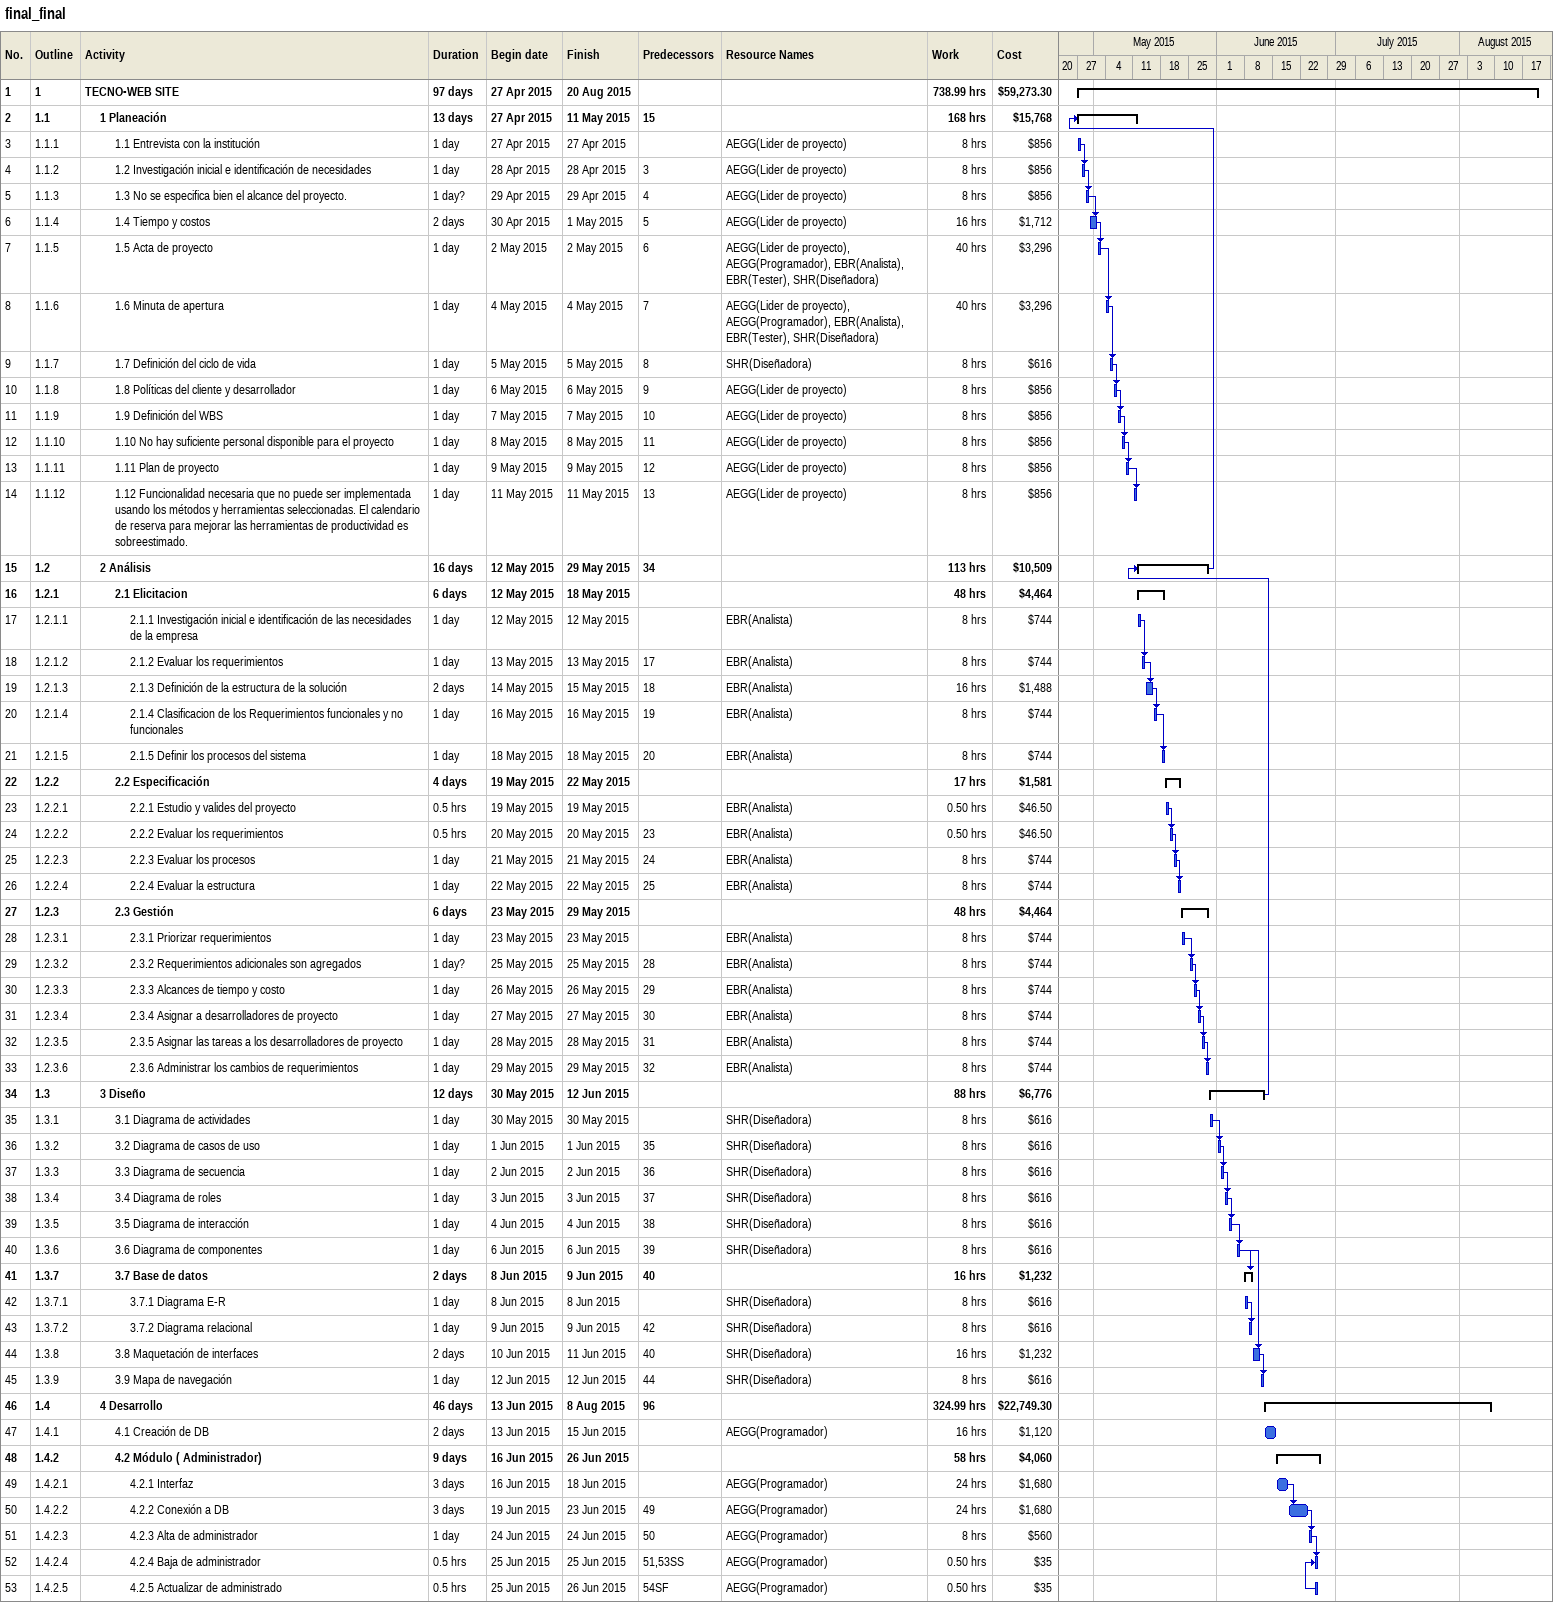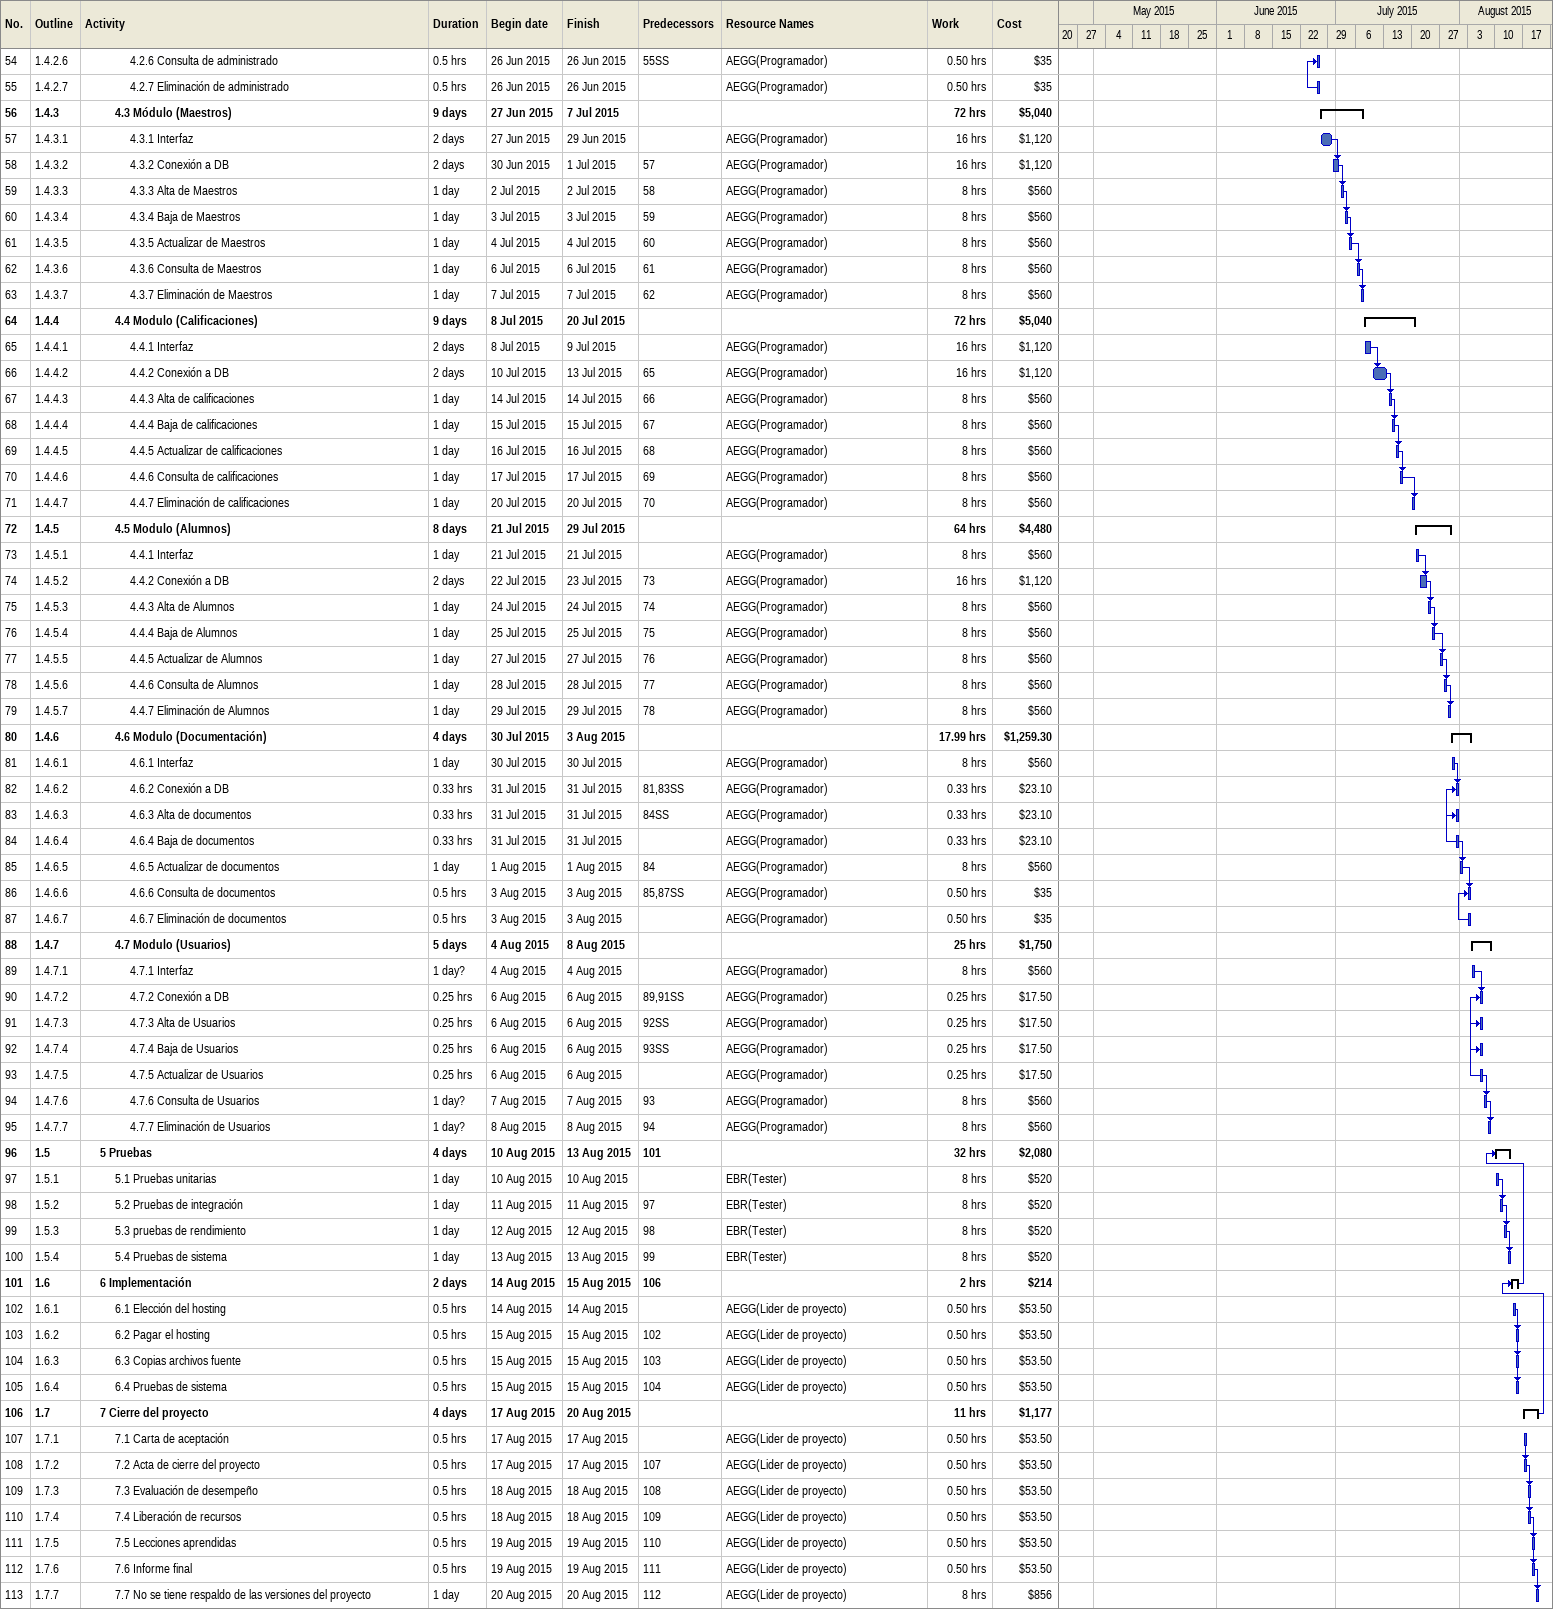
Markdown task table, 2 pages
final_final

| ID | WBS | Task | Duration | Start | Finish | Predecessors | Resources | Work (h) | Cost ($) |
|---|---|---|---|---|---|---|---|---|---|
| 1 | 1 | **TECNO-WEB SITE** | 97d | 2015-04-27 | 2015-08-20 |  |  | 738.99 | 59273.30 |
| 2 | 1.1 | **1 Planeación** | 13d | 2015-04-27 | 2015-05-11 | 15 |  | 168 | 15768 |
| 3 | 1.1.1 | 1.1 Entrevista con la institución | 1d | 2015-04-27 | 2015-04-27 |  | AEGG(Lider de proyecto) | 8 | 856 |
| 4 | 1.1.2 | 1.2 Investigación inicial e identificación de necesidades | 1d | 2015-04-28 | 2015-04-28 | 3 | AEGG(Lider de proyecto) | 8 | 856 |
| 5 | 1.1.3 | 1.3 No se especifica bien el alcance del proyecto. | 1d? | 2015-04-29 | 2015-04-29 | 4 | AEGG(Lider de proyecto) | 8 | 856 |
| 6 | 1.1.4 | 1.4 Tiempo y costos | 2d | 2015-04-30 | 2015-05-01 | 5 | AEGG(Lider de proyecto) | 16 | 1712 |
| 7 | 1.1.5 | 1.5 Acta de proyecto | 1d | 2015-05-02 | 2015-05-02 | 6 | AEGG(Lider de proyecto), AEGG(Programador), EBR(Analista), EBR(Tester), SHR(Diseñadora) | 40 | 3296 |
| 8 | 1.1.6 | 1.6 Minuta de apertura | 1d | 2015-05-04 | 2015-05-04 | 7 | AEGG(Lider de proyecto), AEGG(Programador), EBR(Analista), EBR(Tester), SHR(Diseñadora) | 40 | 3296 |
| 9 | 1.1.7 | 1.7 Definición del ciclo de vida | 1d | 2015-05-05 | 2015-05-05 | 8 | SHR(Diseñadora) | 8 | 616 |
| 10 | 1.1.8 | 1.8 Políticas del cliente y desarrollador | 1d | 2015-05-06 | 2015-05-06 | 9 | AEGG(Lider de proyecto) | 8 | 856 |
| 11 | 1.1.9 | 1.9 Definición del WBS | 1d | 2015-05-07 | 2015-05-07 | 10 | AEGG(Lider de proyecto) | 8 | 856 |
| 12 | 1.1.10 | 1.10 No hay suficiente personal disponible para el proyecto | 1d | 2015-05-08 | 2015-05-08 | 11 | AEGG(Lider de proyecto) | 8 | 856 |
| 13 | 1.1.11 | 1.11 Plan de proyecto | 1d | 2015-05-09 | 2015-05-09 | 12 | AEGG(Lider de proyecto) | 8 | 856 |
| 14 | 1.1.12 | 1.12 Funcionalidad necesaria que no puede ser implementada usando los métodos y herramientas seleccionadas. El calendario de reserva para mejorar las herramientas de productividad es sobreestimado. | 1d | 2015-05-11 | 2015-05-11 | 13 | AEGG(Lider de proyecto) | 8 | 856 |
| 15 | 1.2 | **2 Análisis** | 16d | 2015-05-12 | 2015-05-29 | 34 |  | 113 | 10509 |
| 16 | 1.2.1 | **2.1 Elicitacion** | 6d | 2015-05-12 | 2015-05-18 |  |  | 48 | 4464 |
| 17 | 1.2.1.1 | 2.1.1 Investigación inicial e identificación de las necesidades de la empresa | 1d | 2015-05-12 | 2015-05-12 |  | EBR(Analista) | 8 | 744 |
| 18 | 1.2.1.2 | 2.1.2 Evaluar los requerimientos | 1d | 2015-05-13 | 2015-05-13 | 17 | EBR(Analista) | 8 | 744 |
| 19 | 1.2.1.3 | 2.1.3 Definición de la estructura de la solución | 2d | 2015-05-14 | 2015-05-15 | 18 | EBR(Analista) | 16 | 1488 |
| 20 | 1.2.1.4 | 2.1.4 Clasificacion de los Requerimientos funcionales y no funcionales | 1d | 2015-05-16 | 2015-05-16 | 19 | EBR(Analista) | 8 | 744 |
| 21 | 1.2.1.5 | 2.1.5 Definir los procesos del sistema | 1d | 2015-05-18 | 2015-05-18 | 20 | EBR(Analista) | 8 | 744 |
| 22 | 1.2.2 | **2.2 Especificación** | 4d | 2015-05-19 | 2015-05-22 |  |  | 17 | 1581 |
| 23 | 1.2.2.1 | 2.2.1 Estudio y valides del proyecto | 0.5h | 2015-05-19 | 2015-05-19 |  | EBR(Analista) | 0.50 | 46.50 |
| 24 | 1.2.2.2 | 2.2.2 Evaluar los requerimientos | 0.5h | 2015-05-20 | 2015-05-20 | 23 | EBR(Analista) | 0.50 | 46.50 |
| 25 | 1.2.2.3 | 2.2.3 Evaluar los procesos | 1d | 2015-05-21 | 2015-05-21 | 24 | EBR(Analista) | 8 | 744 |
| 26 | 1.2.2.4 | 2.2.4 Evaluar la estructura | 1d | 2015-05-22 | 2015-05-22 | 25 | EBR(Analista) | 8 | 744 |
| 27 | 1.2.3 | **2.3 Gestión** | 6d | 2015-05-23 | 2015-05-29 |  |  | 48 | 4464 |
| 28 | 1.2.3.1 | 2.3.1 Priorizar requerimientos | 1d | 2015-05-23 | 2015-05-23 |  | EBR(Analista) | 8 | 744 |
| 29 | 1.2.3.2 | 2.3.2 Requerimientos adicionales son agregados | 1d? | 2015-05-25 | 2015-05-25 | 28 | EBR(Analista) | 8 | 744 |
| 30 | 1.2.3.3 | 2.3.3 Alcances de tiempo y costo | 1d | 2015-05-26 | 2015-05-26 | 29 | EBR(Analista) | 8 | 744 |
| 31 | 1.2.3.4 | 2.3.4 Asignar a desarrolladores de proyecto | 1d | 2015-05-27 | 2015-05-27 | 30 | EBR(Analista) | 8 | 744 |
| 32 | 1.2.3.5 | 2.3.5 Asignar las tareas a los desarrolladores de proyecto | 1d | 2015-05-28 | 2015-05-28 | 31 | EBR(Analista) | 8 | 744 |
| 33 | 1.2.3.6 | 2.3.6 Administrar los cambios de requerimientos | 1d | 2015-05-29 | 2015-05-29 | 32 | EBR(Analista) | 8 | 744 |
| 34 | 1.3 | **3 Diseño** | 12d | 2015-05-30 | 2015-06-12 |  |  | 88 | 6776 |
| 35 | 1.3.1 | 3.1 Diagrama de actividades | 1d | 2015-05-30 | 2015-05-30 |  | SHR(Diseñadora) | 8 | 616 |
| 36 | 1.3.2 | 3.2 Diagrama de casos de uso | 1d | 2015-06-01 | 2015-06-01 | 35 | SHR(Diseñadora) | 8 | 616 |
| 37 | 1.3.3 | 3.3 Diagrama de secuencia | 1d | 2015-06-02 | 2015-06-02 | 36 | SHR(Diseñadora) | 8 | 616 |
| 38 | 1.3.4 | 3.4 Diagrama de roles | 1d | 2015-06-03 | 2015-06-03 | 37 | SHR(Diseñadora) | 8 | 616 |
| 39 | 1.3.5 | 3.5 Diagrama de interacción | 1d | 2015-06-04 | 2015-06-04 | 38 | SHR(Diseñadora) | 8 | 616 |
| 40 | 1.3.6 | 3.6 Diagrama de componentes | 1d | 2015-06-06 | 2015-06-06 | 39 | SHR(Diseñadora) | 8 | 616 |
| 41 | 1.3.7 | **3.7 Base de datos** | 2d | 2015-06-08 | 2015-06-09 | 40 |  | 16 | 1232 |
| 42 | 1.3.7.1 | 3.7.1 Diagrama E-R | 1d | 2015-06-08 | 2015-06-08 |  | SHR(Diseñadora) | 8 | 616 |
| 43 | 1.3.7.2 | 3.7.2 Diagrama relacional | 1d | 2015-06-09 | 2015-06-09 | 42 | SHR(Diseñadora) | 8 | 616 |
| 44 | 1.3.8 | 3.8 Maquetación de interfaces | 2d | 2015-06-10 | 2015-06-11 | 40 | SHR(Diseñadora) | 16 | 1232 |
| 45 | 1.3.9 | 3.9 Mapa de navegación | 1d | 2015-06-12 | 2015-06-12 | 44 | SHR(Diseñadora) | 8 | 616 |
| 46 | 1.4 | **4 Desarrollo** | 46d | 2015-06-13 | 2015-08-08 | 96 |  | 324.99 | 22749.30 |
| 47 | 1.4.1 | 4.1 Creación de DB | 2d | 2015-06-13 | 2015-06-15 |  | AEGG(Programador) | 16 | 1120 |
| 48 | 1.4.2 | **4.2 Módulo ( Administrador)** | 9d | 2015-06-16 | 2015-06-26 |  |  | 58 | 4060 |
| 49 | 1.4.2.1 | 4.2.1 Interfaz | 3d | 2015-06-16 | 2015-06-18 |  | AEGG(Programador) | 24 | 1680 |
| 50 | 1.4.2.2 | 4.2.2 Conexión a DB | 3d | 2015-06-19 | 2015-06-23 | 49 | AEGG(Programador) | 24 | 1680 |
| 51 | 1.4.2.3 | 4.2.3 Alta de administrador | 1d | 2015-06-24 | 2015-06-24 | 50 | AEGG(Programador) | 8 | 560 |
| 52 | 1.4.2.4 | 4.2.4 Baja de administrador | 0.5h | 2015-06-25 | 2015-06-25 | 51, 53SS | AEGG(Programador) | 0.50 | 35 |
| 53 | 1.4.2.5 | 4.2.5 Actualizar de administrado | 0.5h | 2015-06-25 | 2015-06-26 | 54SF | AEGG(Programador) | 0.50 | 35 |
| 54 | 1.4.2.6 | 4.2.6 Consulta de administrado | 0.5h | 2015-06-26 | 2015-06-26 | 55SS | AEGG(Programador) | 0.50 | 35 |
| 55 | 1.4.2.7 | 4.2.7 Eliminación de administrado | 0.5h | 2015-06-26 | 2015-06-26 |  | AEGG(Programador) | 0.50 | 35 |
| 56 | 1.4.3 | **4.3 Módulo (Maestros)** | 9d | 2015-06-27 | 2015-07-07 |  |  | 72 | 5040 |
| 57 | 1.4.3.1 | 4.3.1 Interfaz | 2d | 2015-06-27 | 2015-06-29 |  | AEGG(Programador) | 16 | 1120 |
| 58 | 1.4.3.2 | 4.3.2 Conexión a DB | 2d | 2015-06-30 | 2015-07-01 | 57 | AEGG(Programador) | 16 | 1120 |
| 59 | 1.4.3.3 | 4.3.3 Alta de Maestros | 1d | 2015-07-02 | 2015-07-02 | 58 | AEGG(Programador) | 8 | 560 |
| 60 | 1.4.3.4 | 4.3.4 Baja de Maestros | 1d | 2015-07-03 | 2015-07-03 | 59 | AEGG(Programador) | 8 | 560 |
| 61 | 1.4.3.5 | 4.3.5 Actualizar de Maestros | 1d | 2015-07-04 | 2015-07-04 | 60 | AEGG(Programador) | 8 | 560 |
| 62 | 1.4.3.6 | 4.3.6 Consulta de Maestros | 1d | 2015-07-06 | 2015-07-06 | 61 | AEGG(Programador) | 8 | 560 |
| 63 | 1.4.3.7 | 4.3.7 Eliminación de Maestros | 1d | 2015-07-07 | 2015-07-07 | 62 | AEGG(Programador) | 8 | 560 |
| 64 | 1.4.4 | **4.4 Modulo (Calificaciones)** | 9d | 2015-07-08 | 2015-07-20 |  |  | 72 | 5040 |
| 65 | 1.4.4.1 | 4.4.1 Interfaz | 2d | 2015-07-08 | 2015-07-09 |  | AEGG(Programador) | 16 | 1120 |
| 66 | 1.4.4.2 | 4.4.2 Conexión a DB | 2d | 2015-07-10 | 2015-07-13 | 65 | AEGG(Programador) | 16 | 1120 |
| 67 | 1.4.4.3 | 4.4.3 Alta de calificaciones | 1d | 2015-07-14 | 2015-07-14 | 66 | AEGG(Programador) | 8 | 560 |
| 68 | 1.4.4.4 | 4.4.4 Baja de calificaciones | 1d | 2015-07-15 | 2015-07-15 | 67 | AEGG(Programador) | 8 | 560 |
| 69 | 1.4.4.5 | 4.4.5 Actualizar de calificaciones | 1d | 2015-07-16 | 2015-07-16 | 68 | AEGG(Programador) | 8 | 560 |
| 70 | 1.4.4.6 | 4.4.6 Consulta de calificaciones | 1d | 2015-07-17 | 2015-07-17 | 69 | AEGG(Programador) | 8 | 560 |
| 71 | 1.4.4.7 | 4.4.7 Eliminación de calificaciones | 1d | 2015-07-20 | 2015-07-20 | 70 | AEGG(Programador) | 8 | 560 |
| 72 | 1.4.5 | **4.5 Modulo (Alumnos)** | 8d | 2015-07-21 | 2015-07-29 |  |  | 64 | 4480 |
| 73 | 1.4.5.1 | 4.4.1 Interfaz | 1d | 2015-07-21 | 2015-07-21 |  | AEGG(Programador) | 8 | 560 |
| 74 | 1.4.5.2 | 4.4.2 Conexión a DB | 2d | 2015-07-22 | 2015-07-23 | 73 | AEGG(Programador) | 16 | 1120 |
| 75 | 1.4.5.3 | 4.4.3 Alta de Alumnos | 1d | 2015-07-24 | 2015-07-24 | 74 | AEGG(Programador) | 8 | 560 |
| 76 | 1.4.5.4 | 4.4.4 Baja de Alumnos | 1d | 2015-07-25 | 2015-07-25 | 75 | AEGG(Programador) | 8 | 560 |
| 77 | 1.4.5.5 | 4.4.5 Actualizar de Alumnos | 1d | 2015-07-27 | 2015-07-27 | 76 | AEGG(Programador) | 8 | 560 |
| 78 | 1.4.5.6 | 4.4.6 Consulta de Alumnos | 1d | 2015-07-28 | 2015-07-28 | 77 | AEGG(Programador) | 8 | 560 |
| 79 | 1.4.5.7 | 4.4.7 Eliminación de Alumnos | 1d | 2015-07-29 | 2015-07-29 | 78 | AEGG(Programador) | 8 | 560 |
| 80 | 1.4.6 | **4.6 Modulo (Documentación)** | 4d | 2015-07-30 | 2015-08-03 |  |  | 17.99 | 1259.30 |
| 81 | 1.4.6.1 | 4.6.1 Interfaz | 1d | 2015-07-30 | 2015-07-30 |  | AEGG(Programador) | 8 | 560 |
| 82 | 1.4.6.2 | 4.6.2 Conexión a DB | 0.33h | 2015-07-31 | 2015-07-31 | 81, 83SS | AEGG(Programador) | 0.33 | 23.10 |
| 83 | 1.4.6.3 | 4.6.3 Alta de documentos | 0.33h | 2015-07-31 | 2015-07-31 | 84SS | AEGG(Programador) | 0.33 | 23.10 |
| 84 | 1.4.6.4 | 4.6.4 Baja de documentos | 0.33h | 2015-07-31 | 2015-07-31 |  | AEGG(Programador) | 0.33 | 23.10 |
| 85 | 1.4.6.5 | 4.6.5 Actualizar de documentos | 1d | 2015-08-01 | 2015-08-01 | 84 | AEGG(Programador) | 8 | 560 |
| 86 | 1.4.6.6 | 4.6.6 Consulta de documentos | 0.5h | 2015-08-03 | 2015-08-03 | 85, 87SS | AEGG(Programador) | 0.50 | 35 |
| 87 | 1.4.6.7 | 4.6.7 Eliminación de documentos | 0.5h | 2015-08-03 | 2015-08-03 |  | AEGG(Programador) | 0.50 | 35 |
| 88 | 1.4.7 | **4.7 Modulo (Usuarios)** | 5d | 2015-08-04 | 2015-08-08 |  |  | 25 | 1750 |
| 89 | 1.4.7.1 | 4.7.1 Interfaz | 1d? | 2015-08-04 | 2015-08-04 |  | AEGG(Programador) | 8 | 560 |
| 90 | 1.4.7.2 | 4.7.2 Conexión a DB | 0.25h | 2015-08-06 | 2015-08-06 | 89, 91SS | AEGG(Programador) | 0.25 | 17.50 |
| 91 | 1.4.7.3 | 4.7.3 Alta de Usuarios | 0.25h | 2015-08-06 | 2015-08-06 | 92SS | AEGG(Programador) | 0.25 | 17.50 |
| 92 | 1.4.7.4 | 4.7.4 Baja de Usuarios | 0.25h | 2015-08-06 | 2015-08-06 | 93SS | AEGG(Programador) | 0.25 | 17.50 |
| 93 | 1.4.7.5 | 4.7.5 Actualizar de Usuarios | 0.25h | 2015-08-06 | 2015-08-06 |  | AEGG(Programador) | 0.25 | 17.50 |
| 94 | 1.4.7.6 | 4.7.6 Consulta de Usuarios | 1d? | 2015-08-07 | 2015-08-07 | 93 | AEGG(Programador) | 8 | 560 |
| 95 | 1.4.7.7 | 4.7.7 Eliminación de Usuarios | 1d? | 2015-08-08 | 2015-08-08 | 94 | AEGG(Programador) | 8 | 560 |
| 96 | 1.5 | **5 Pruebas** | 4d | 2015-08-10 | 2015-08-13 | 101 |  | 32 | 2080 |
| 97 | 1.5.1 | 5.1 Pruebas unitarias | 1d | 2015-08-10 | 2015-08-10 |  | EBR(Tester) | 8 | 520 |
| 98 | 1.5.2 | 5.2 Pruebas de integración | 1d | 2015-08-11 | 2015-08-11 | 97 | EBR(Tester) | 8 | 520 |
| 99 | 1.5.3 | 5.3 pruebas de rendimiento | 1d | 2015-08-12 | 2015-08-12 | 98 | EBR(Tester) | 8 | 520 |
| 100 | 1.5.4 | 5.4 Pruebas de sistema | 1d | 2015-08-13 | 2015-08-13 | 99 | EBR(Tester) | 8 | 520 |
| 101 | 1.6 | **6 Implementación** | 2d | 2015-08-14 | 2015-08-15 | 106 |  | 2 | 214 |
| 102 | 1.6.1 | 6.1 Elección del hosting | 0.5h | 2015-08-14 | 2015-08-14 |  | AEGG(Lider de proyecto) | 0.50 | 53.50 |
| 103 | 1.6.2 | 6.2 Pagar el hosting | 0.5h | 2015-08-15 | 2015-08-15 | 102 | AEGG(Lider de proyecto) | 0.50 | 53.50 |
| 104 | 1.6.3 | 6.3 Copias archivos fuente | 0.5h | 2015-08-15 | 2015-08-15 | 103 | AEGG(Lider de proyecto) | 0.50 | 53.50 |
| 105 | 1.6.4 | 6.4 Pruebas de sistema | 0.5h | 2015-08-15 | 2015-08-15 | 104 | AEGG(Lider de proyecto) | 0.50 | 53.50 |
| 106 | 1.7 | **7 Cierre del proyecto** | 4d | 2015-08-17 | 2015-08-20 |  |  | 11 | 1177 |
| 107 | 1.7.1 | 7.1 Carta de aceptación | 0.5h | 2015-08-17 | 2015-08-17 |  | AEGG(Lider de proyecto) | 0.50 | 53.50 |
| 108 | 1.7.2 | 7.2 Acta de cierre del proyecto | 0.5h | 2015-08-17 | 2015-08-17 | 107 | AEGG(Lider de proyecto) | 0.50 | 53.50 |
| 109 | 1.7.3 | 7.3 Evaluación de desempeño | 0.5h | 2015-08-18 | 2015-08-18 | 108 | AEGG(Lider de proyecto) | 0.50 | 53.50 |
| 110 | 1.7.4 | 7.4 Liberación de recursos | 0.5h | 2015-08-18 | 2015-08-18 | 109 | AEGG(Lider de proyecto) | 0.50 | 53.50 |
| 111 | 1.7.5 | 7.5 Lecciones aprendidas | 0.5h | 2015-08-19 | 2015-08-19 | 110 | AEGG(Lider de proyecto) | 0.50 | 53.50 |
| 112 | 1.7.6 | 7.6 Informe final | 0.5h | 2015-08-19 | 2015-08-19 | 111 | AEGG(Lider de proyecto) | 0.50 | 53.50 |
| 113 | 1.7.7 | 7.7 No se tiene respaldo de las versiones del proyecto | 1d | 2015-08-20 | 2015-08-20 | 112 | AEGG(Lider de proyecto) | 8 | 856 |
